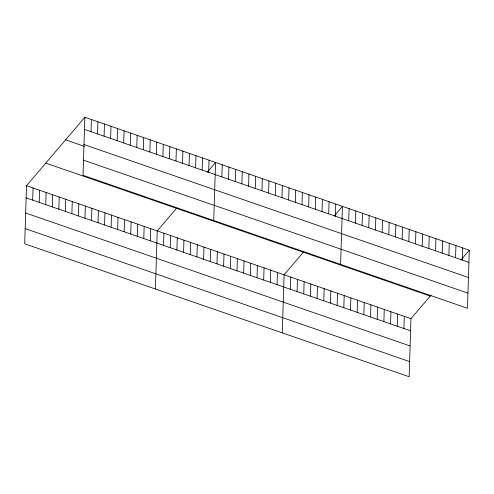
<?xml version="1.0" encoding="UTF-8"?>
<svg xmlns="http://www.w3.org/2000/svg" width="494" height="494" viewBox="0 0 494 494"><rect width="100%" height="100%" fill="white"/><g stroke="black" fill="none" stroke-linecap="round" stroke-linejoin="round"><path stroke-width="0.74" d="M84.857 117.251L83.035 175.321L467.472 308.281L469.3 250.217L84.857 117.251L26.528 185.719L24.7 243.783L409.143 376.749L410.965 318.679L431.163 294.98M32.678 200.126L33.061 187.979M39.211 202.386L39.594 190.239M45.751 204.646L46.133 192.499M52.284 206.906L52.667 194.76M58.823 209.166L59.2 197.02M65.356 211.426L65.739 199.28M71.889 213.686L72.272 201.54M78.429 215.946L78.812 203.8M84.962 218.206L85.345 206.06M91.013 131.657L91.396 119.511M91.501 220.466L91.878 208.32M97.546 133.917L97.929 121.771M98.034 222.732L98.417 210.58M104.086 136.177L104.462 124.031M104.567 224.992L104.95 212.84M110.619 138.437L111.002 126.291M111.107 227.252L111.483 215.1M117.152 140.697L117.535 128.551M117.64 229.512L118.023 217.36M123.691 142.957L124.068 130.811M124.173 231.772L124.556 219.626M130.225 145.217L130.607 133.071M130.712 234.033L131.095 221.886M136.758 147.484L137.141 135.331M137.246 236.293L137.628 224.146M143.297 149.744L143.68 137.591M143.785 238.553L144.162 226.406M149.83 152.004L150.213 139.851M150.318 240.813L150.701 228.666M156.37 154.264L156.746 142.111M155.412 288.996L157.234 230.926L176.488 208.332M162.903 156.524L163.286 144.378M163.533 245.382L163.909 233.236M169.436 158.784L169.819 146.638M170.208 247.692L170.591 235.545M175.975 161.044L176.358 148.898M176.883 250.001L177.266 237.855M182.508 163.304L182.891 151.158M183.564 252.311L183.941 240.164M189.041 165.564L189.424 153.418M190.239 254.62L190.622 242.474M195.581 167.824L195.964 155.678M196.915 256.929L197.297 244.783M202.114 170.084L202.497 157.938M203.596 259.239L203.973 247.093M208.653 172.344L209.03 160.198M210.271 261.548L210.654 249.402M213.741 220.528L215.569 162.458L207.319 172.14M216.946 263.858L217.329 251.712M221.862 176.914L222.244 164.768M223.628 266.167L224.004 254.021M228.543 179.223L228.92 167.077M230.303 268.477L230.686 256.33M235.218 181.533L235.601 169.386M236.978 270.786L237.361 258.64M241.893 183.842L242.276 171.696M243.659 273.096L244.036 260.949M248.575 186.152L248.951 174.005M250.335 275.405L250.717 263.259M255.25 188.461L255.633 176.315M257.01 277.714L257.393 265.568M261.925 190.77L262.308 178.624M263.685 280.024L264.068 267.878M268.606 193.08L268.983 180.934M270.366 282.333L270.749 270.187M275.282 195.389L275.664 183.243M277.041 284.643L277.424 272.497M281.957 197.699L282.34 185.553M282.278 332.87L284.099 274.806L303.353 252.212M288.638 200.008L289.015 187.862M290.398 289.262L290.781 277.115M295.313 202.318L295.696 190.171M297.073 291.571L297.456 279.425M301.988 204.627L302.371 192.481M303.748 293.881L304.131 281.734M308.67 206.937L309.046 194.79M310.43 296.19L310.812 284.044M315.345 209.246L315.728 197.1M317.105 298.5L317.488 286.347M322.02 211.556L322.403 199.409M323.78 300.809L324.163 288.657M328.695 213.865L329.078 201.719M330.461 303.118L330.838 290.966M335.377 216.174L335.759 204.028M337.136 305.428L337.519 293.275M340.607 264.407L342.435 206.338L334.185 216.02M343.812 307.737L344.195 295.585M348.727 220.793L349.11 208.647M350.493 310.047L350.87 297.894M355.408 223.103L355.791 210.957M357.168 312.356L357.551 300.204M362.083 225.412L362.466 213.266M363.843 314.666L364.226 302.513M368.759 227.722L369.142 215.575M370.525 316.975L370.901 304.823M375.44 230.031L375.823 217.885M377.2 319.285L377.583 307.132M382.115 232.341L382.498 220.194M383.875 321.594L384.258 309.442M388.79 234.65L389.173 222.504M390.556 323.903L390.933 311.751M395.472 236.959L395.848 224.813M397.232 326.213L397.614 314.061M402.147 239.269L402.53 227.123M403.907 328.522L404.29 316.37M408.822 241.578L409.205 229.432M415.503 243.888L415.88 231.742M422.179 246.197L422.561 234.051M428.854 248.507L429.237 236.36M435.535 250.816L435.912 238.67M442.21 253.126L442.593 240.979M448.885 255.435L449.268 243.289M455.567 257.745L455.943 245.598M462.242 260.054L462.625 247.908M461.05 259.9L469.3 250.217M84.474 129.397L468.917 262.363M83.999 144.551L468.442 277.517M65.609 139.845L84.486 146.372M83.511 160.167L467.954 293.127M45.775 163.125L430.218 296.085M26.528 185.719L410.965 318.679M26.145 197.866L410.588 330.832M25.669 213.019L410.106 345.985M25.175 228.629L409.619 361.596"/></g></svg>
